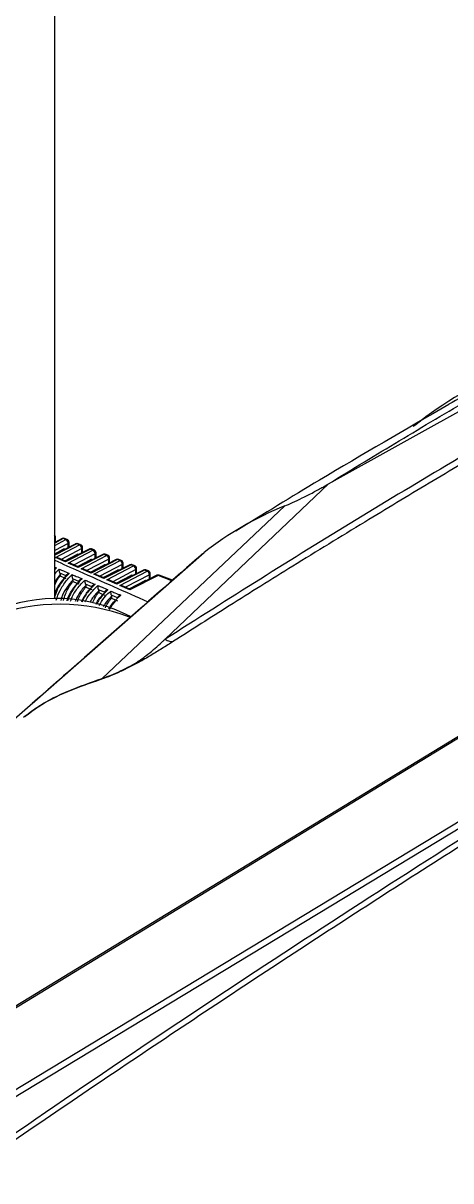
# Model space of a CAD drawing. Extents: x 11 to 120, y 2 to 94.
# Drawn here: x 18.861 to 20.319, y 16.01 to 19.96 of the extents above; entities that cross this region are included whole.
import ezdxf

# ---------------------------------------------------------------- set-up
doc = ezdxf.new("R2010")
doc.units = 0
doc.header["$MEASUREMENT"] = 0
doc.layers.add('OBJECT', color=7, linetype='CONTINUOUS')

msp = doc.modelspace()

# ---------------------------------------------------------------- linework, layer by layer
at = {"layer": 'OBJECT'}
for p, q in [((18.9684, 17.9969), (18.9684, 23.5424)), ((19.9022, 18.3881), (20.5382, 18.7415)), ((20.1966, 18.5871), (20.1913, 18.5833)), ((19.345, 17.8578), (19.9022, 18.3881)), ((19.1298, 17.7237), (19.7527, 18.3126)), ((18.9938, 18.2013), (18.9684, 18.1883)), ((18.9979, 18.2011), (18.9684, 18.1861)), ((18.9684, 18.1775), (19.0068, 18.1977)), ((19.0144, 18.1848), (18.9684, 18.1607)), ((19.04, 18.1834), (18.9684, 18.1469)), ((19.0441, 18.1832), (18.9684, 18.1448)), ((18.971, 18.1368), (19.0529, 18.1798)), ((18.9711, 18.1897), (18.9711, 18.2068)), ((19.0068, 18.1977), (18.9979, 18.2011)), ((19.0109, 18.1982), (19.002, 18.2017)), ((19.0144, 18.1703), (19.0144, 18.1848)), ((19.0173, 18.1718), (19.0173, 18.1889)), ((19.0529, 18.1798), (19.0441, 18.1832)), ((19.057, 18.1803), (19.0482, 18.1838)), ((19.0634, 18.1539), (19.0634, 18.171)), ((18.8921, 17.6385), (19.4777, 18.1538)), ((18.9684, 18.1494), (18.9976, 18.1647)), ((19.005, 18.122), (18.971, 18.1368)), ((19.0051, 18.1243), (18.9797, 18.1353)), ((19.0605, 18.167), (18.9909, 18.1304)), ((19.0008, 18.1634), (18.9976, 18.1647)), ((19.0032, 18.1646), (19.0017, 18.1652)), ((19.0027, 18.1253), (19.0437, 18.1468)), ((19.0902, 18.1653), (19.005, 18.122)), ((19.0862, 18.1654), (19.0051, 18.1243)), ((19.0148, 18.1177), (19.099, 18.1619)), ((19.1067, 18.1491), (19.0348, 18.1113)), ((19.047, 18.1455), (19.0437, 18.1468)), ((19.0494, 18.1467), (19.0478, 18.1473)), ((19.1364, 18.1474), (19.0488, 18.1029)), ((19.1324, 18.1475), (19.049, 18.1052)), ((19.0586, 18.0986), (19.1452, 18.144)), ((19.0605, 18.1524), (19.0605, 18.167)), ((19.099, 18.1619), (19.0902, 18.1653)), ((19.1031, 18.1624), (19.0943, 18.1659)), ((19.1067, 18.1345), (19.1067, 18.1491)), ((19.1095, 18.1359), (19.1095, 18.1531)), ((19.1452, 18.144), (19.1364, 18.1474)), ((19.1493, 18.1446), (19.1405, 18.148)), ((19.1557, 18.118), (19.1557, 18.1352)), ((19.4698, 18.147), (19.4777, 18.1538)), ((18.9684, 18.1035), (18.9742, 18.101)), ((19.0488, 18.1029), (19.0148, 18.1177)), ((19.049, 18.1052), (19.0235, 18.1162)), ((19.0466, 18.1062), (19.0898, 18.1289)), ((19.0926, 18.0838), (19.0586, 18.0986)), ((19.0928, 18.0861), (19.0674, 18.0971)), ((19.1528, 18.1312), (19.0786, 18.0923)), ((19.0932, 18.1276), (19.0898, 18.1289)), ((19.0904, 18.0871), (19.136, 18.111)), ((19.1826, 18.1295), (19.0926, 18.0838)), ((19.1785, 18.1296), (19.0928, 18.0861)), ((19.0955, 18.1288), (19.0939, 18.1294)), ((19.1025, 18.0795), (19.1913, 18.1261)), ((19.1989, 18.1133), (19.1224, 18.0732)), ((19.1342, 18.068), (19.1821, 18.0931)), ((19.1393, 18.1097), (19.136, 18.111)), ((19.2288, 18.1116), (19.1365, 18.0647)), ((19.2247, 18.1117), (19.1366, 18.067)), ((19.1417, 18.1109), (19.1401, 18.1116)), ((19.1463, 18.0604), (19.2374, 18.1083)), ((19.1528, 18.1166), (19.1528, 18.1312)), ((19.2451, 18.0954), (19.1663, 18.0541)), ((19.2749, 18.0937), (19.1803, 18.0456)), ((19.2709, 18.0938), (19.1805, 18.0479)), ((19.1855, 18.0918), (19.1821, 18.0931)), ((19.1913, 18.1261), (19.1826, 18.1295)), ((19.1879, 18.093), (19.1862, 18.0937)), ((19.1954, 18.1267), (19.1867, 18.13)), ((19.1989, 18.0986), (19.1989, 18.1133)), ((19.2018, 18.1001), (19.2018, 18.1173)), ((19.2374, 18.1083), (19.2288, 18.1116)), ((19.2415, 18.1088), (19.2329, 18.1121)), ((19.2451, 18.0807), (19.2451, 18.0954)), ((19.2479, 18.0822), (19.2479, 18.0994)), ((19.2836, 18.0904), (19.2749, 18.0937)), ((19.2877, 18.0909), (19.279, 18.0942)), ((18.9869, 18.0787), (18.9684, 18.0549)), ((19.0071, 18.0741), (18.9862, 18.083)), ((18.9869, 18.0787), (18.9869, 18.0741)), ((18.9869, 18.0741), (19.0069, 18.0654)), ((19.0509, 18.0554), (19.0301, 18.0642)), ((19.0308, 18.0602), (19.0308, 18.0551)), ((19.0308, 18.0551), (19.0508, 18.0464)), ((19.1365, 18.0647), (19.1025, 18.0795)), ((19.1366, 18.067), (19.1112, 18.078)), ((19.1803, 18.0456), (19.1463, 18.0604)), ((19.1805, 18.0479), (19.1551, 18.059)), ((19.1781, 18.0489), (19.2282, 18.0752)), ((19.1902, 18.0414), (19.2836, 18.0904)), ((19.2912, 18.0775), (19.2101, 18.035)), ((19.2219, 18.0298), (19.2744, 18.0574)), ((19.3211, 18.0758), (19.2242, 18.0265)), ((19.3171, 18.0759), (19.2243, 18.0288)), ((19.2317, 18.0739), (19.2282, 18.0752)), ((19.2341, 18.0751), (19.2323, 18.0758)), ((19.2779, 18.056), (19.2744, 18.0574)), ((19.2802, 18.0572), (19.2785, 18.0579)), ((19.2912, 18.0628), (19.2912, 18.0775)), ((19.2941, 18.0642), (19.2941, 18.0816)), ((19.368, 18.0576), (19.3211, 18.0758)), ((19.3697, 18.0591), (19.3252, 18.0763)), ((19.0947, 18.0367), (19.074, 18.0455)), ((19.0746, 18.0416), (19.0746, 18.036)), ((19.0746, 18.036), (19.0946, 18.0273)), ((19.1385, 18.0179), (19.1179, 18.0268)), ((19.1185, 18.023), (19.1185, 18.0169)), ((19.1185, 18.0169), (19.1384, 18.0082)), ((19.2242, 18.0265), (19.1902, 18.0414)), ((19.2243, 18.0288), (19.1989, 18.0399)), ((19.1823, 17.9992), (19.1618, 18.008)), ((19.1623, 18.0044), (19.1623, 17.9978)), ((19.1623, 17.9978), (19.1823, 17.9891)), ((18.8941, 17.6402), (18.7848, 17.5442)), ((17.4972, 15.7852), (20.4917, 17.6108)), ((20.735, 17.4703), (17.7294, 15.6511)), ((20.7453, 17.4528), (17.7397, 15.6336))]:
    msp.add_line(p, q, dxfattribs=at)
at = {"layer": 'OBJECT', "flags": 128}
msp.add_lwpolyline([(20.4847, 17.6112), (18.9991, 16.7056), (17.4902, 15.7856)], dxfattribs=at)
at = {"layer": 'OBJECT'}
for centre, radius, start, end in [((20.9389, 17.6749), 1.176, 110.6988, 129.1352), ((20.9009, 17.6386), 1.1785, 109.5397, 119.9741), ((20.1937, 17.2314), 1.1677, 112.1905, 127.8203), ((18.9611, 18.2068), 0.01, 0, 43.7136), ((18.9662, 18.2072), 0.00496, 294.6935, 354.6537), ((18.9984, 18.1923), 0.01, 68.8055, 116.9342), ((18.9957, 18.197), 0.00462, 62.4929, 114.345), ((19.0005, 18.1972), 0.00472, 71.1997, 123.2248), ((19.0094, 18.1938), 0.00472, 71.1993, 123.2292), ((19.0001, 18.1851), 0.0143, 359.076, 62.279), ((19.0073, 18.1889), 0.01, 0, 68.8055), ((19.0123, 18.1894), 0.00496, 294.694, 354.6588), ((19.0445, 18.1744), 0.01, 68.8055, 116.9342), ((19.0419, 18.1791), 0.00462, 62.4852, 114.3509), ((19.0466, 18.1793), 0.00472, 71.1993, 123.2292), ((19.0555, 18.1759), 0.00472, 71.1993, 123.2292), ((19.0463, 18.1672), 0.0143, 359.0771, 62.2779), ((19.0534, 18.171), 0.01, 0, 68.8055), ((19.0585, 18.1715), 0.00496, 294.694, 354.6588), ((19.0907, 18.1565), 0.01, 68.8055, 116.9342), ((19.0881, 18.1612), 0.00462, 62.4911, 114.3469), ((19.0928, 18.1614), 0.00472, 71.1997, 123.2248), ((19.1016, 18.158), 0.00472, 71.1993, 123.2292), ((19.0924, 18.1493), 0.0143, 359.0777, 62.2773), ((19.0995, 18.1531), 0.01, 0, 68.8055), ((19.1046, 18.1536), 0.00496, 294.7019, 354.6509), ((19.1369, 18.1386), 0.01, 68.8055, 116.9342), ((19.1343, 18.1433), 0.00462, 62.4804, 114.3643), ((19.139, 18.1435), 0.00472, 71.1946, 123.2326), ((19.1478, 18.1401), 0.00472, 71.1997, 123.2248), ((19.1385, 18.1314), 0.0143, 359.0757, 62.2793), ((19.1457, 18.1352), 0.01, 0, 68.8055), ((19.1507, 18.1357), 0.00496, 294.6892, 354.6636), ((18.9662, 18.1011), 0.00496, 294.6935, 354.6537), ((19.1831, 18.1207), 0.01, 68.8055, 116.9342), ((19.1805, 18.1254), 0.00462, 62.4812, 114.3635), ((19.1852, 18.1256), 0.00472, 71.1997, 123.2248), ((19.1939, 18.1222), 0.00472, 71.1993, 123.2292), ((19.1847, 18.1135), 0.0143, 359.076, 62.279), ((19.1918, 18.1173), 0.01, 0, 68.8055), ((19.1969, 18.1178), 0.00496, 294.694, 354.6588), ((19.2293, 18.1028), 0.01, 68.8055, 116.9342), ((19.2266, 18.1075), 0.00462, 62.4804, 114.3643), ((19.2313, 18.1077), 0.00472, 71.1993, 123.2292), ((19.24, 18.1043), 0.00472, 71.1993, 123.2292), ((19.2308, 18.0956), 0.0143, 359.0771, 62.2779), ((19.2379, 18.0994), 0.01, 0, 68.8055), ((19.243, 18.0999), 0.00496, 294.6974, 354.6554), ((19.2754, 18.0849), 0.01, 68.8055, 116.9342), ((19.2728, 18.0896), 0.00462, 62.4916, 114.3513), ((19.2775, 18.0898), 0.00472, 71.2095, 123.215), ((19.2862, 18.0864), 0.00472, 71.2023, 123.2222), ((19.2769, 18.0777), 0.0143, 359.0757, 62.2793), ((19.2841, 18.0816), 0.01, 0, 68.8055), ((19.2891, 18.082), 0.00496, 294.6935, 354.6537), ((19.3216, 18.067), 0.01, 68.8055, 116.9342), ((19.319, 18.0717), 0.00462, 62.4805, 114.3575), ((19.3237, 18.0719), 0.00472, 71.2116, 123.2235), ((18.9859, 17.3088), 0.6683, 69.1753, 110.3114), ((18.9736, 17.4464), 0.5505, 62.5895, 112.7656)]:
    msp.add_arc(centre, radius, start, end, dxfattribs=at)
for centre, major_axis, ratio, start_param, end_param in [((18.9715, 18.128), (0.014, 0.0005), 0.628267, 0.919072, 1.582997), ((18.9972, 18.1562), (0.00492, 0.00878), 0.569277, 0.080603, 0.718914), ((19.0433, 18.1384), (0.00492, 0.00878), 0.569277, 0.080603, 0.718914), ((19.0055, 18.1132), (-0.0003, 0.011), 0.034338, 0.016182, 0.647743), ((19.0153, 18.1089), (0.014, 0.0005), 0.628267, 0.919072, 1.582997), ((19.0493, 18.0941), (-0.0003, 0.011), 0.034338, 0.016182, 0.647743), ((19.0591, 18.0898), (0.014, 0.0005), 0.628267, 0.919072, 1.582997), ((19.0894, 18.1205), (0.00492, 0.00878), 0.569277, 0.080603, 0.718914), ((19.1356, 18.1026), (0.00492, 0.00878), 0.569277, 0.080603, 0.718914), ((19.1817, 18.0847), (0.00492, 0.00878), 0.569277, 0.080603, 0.718914), ((19.0931, 18.075), (-0.0003, 0.011), 0.034338, 0.016182, 0.647743), ((19.103, 18.0707), (0.014, 0.0005), 0.628267, 0.919072, 1.582997), ((19.137, 18.0559), (-0.0003, 0.011), 0.034338, 0.016182, 0.647743), ((19.1468, 18.0516), (0.014, 0.0005), 0.628267, 0.919072, 1.582997), ((19.2278, 18.0668), (0.00492, 0.00878), 0.569277, 0.080603, 0.718914), ((19.274, 18.0489), (0.00492, 0.00878), 0.569277, 0.080603, 0.718914), ((19.1808, 18.0368), (-0.0003, 0.011), 0.034338, 0.016182, 0.647743), ((19.1907, 18.0325), (0.014, 0.0005), 0.628267, 0.919072, 1.582997), ((19.2247, 18.0177), (-0.0003, 0.011), 0.034338, 0.016182, 0.647743)]:
    msp.add_ellipse(centre, major_axis=major_axis, ratio=ratio, start_param=start_param, end_param=end_param, dxfattribs=at)
for points, knots in [([(19.9022, 18.3881), (19.943, 18.4132), (20.023, 18.4623), (20.1443, 18.5356), (20.2663, 18.6085), (20.3872, 18.6799), (20.468, 18.7267), (20.5067, 18.7492)], [0, 0, 0, 0, 0.206023, 0.404822, 0.608638, 0.812834, 1, 1, 1, 1]), ([(20.6568, 18.6574), (20.4358, 18.5281), (19.9938, 18.2694), (19.5612, 17.995), (19.345, 17.8578)], [0, 0, 0, 0, 0.499998, 1, 1, 1, 1]), ([(20.6862, 18.6492), (20.6124, 18.6064), (20.4648, 18.5208), (20.2446, 18.3901), (20.0164, 18.2525), (19.7892, 18.113), (19.5719, 17.9772), (19.4367, 17.891), (19.3735, 17.8507)], [0, 0, 0, 0, 0.166677, 0.333344, 0.500001, 0.687097, 0.853763, 1, 1, 1, 1]), ([(20.3126, 18.6585), (20.165, 18.5733), (19.921, 18.4327), (19.6812, 18.2852), (19.5865, 18.227)], [0, 0, 0, 0, 0.6051766, 1, 1, 1, 1]), ([(19.7527, 18.3126), (19.7611, 18.3162), (19.778, 18.3234), (19.8129, 18.3399), (19.8497, 18.3585), (19.8806, 18.3753), (19.8962, 18.3846), (19.9022, 18.3881)], [0, 0, 0, 0, 0.217936, 0.435232, 0.661573, 0.868603, 1, 1, 1, 1]), ([(18.0291, 15.6103), (18.3747, 15.8534), (19.066, 16.3397), (20.1076, 17.0253), (21.1219, 17.6633), (21.7894, 18.0534), (22.1084, 18.2398)], [0, 0, 0, 0, 0.255394, 0.510845, 0.766264, 1, 1, 1, 1]), ([(22.1084, 18.217), (21.9403, 18.1194), (21.5726, 17.9061), (21.0073, 17.5637), (20.4072, 17.1896), (19.8029, 16.8005), (19.2003, 16.4002), (18.6122, 15.9984), (18.2285, 15.7268), (18.0402, 15.5935)], [0, 0, 0, 0, 0.123528, 0.270146, 0.415672, 0.565188, 0.715491, 0.860428, 1, 1, 1, 1]), ([(19.473, 18.1502), (19.3743, 18.0631), (19.1772, 17.8892), (18.987, 17.722), (18.8921, 17.6385)], [0, 0, 0, 0, 0.500635, 1, 1, 1, 1]), ([(18.9684, 18.1275), (18.9962, 18.115), (19.1015, 18.0673), (19.208, 18.0203), (19.2864, 17.9857)], [0, 0, 0, 0, 0.264111, 1, 1, 1, 1]), ([(18.9742, 18.101), (18.9726, 18.0994), (18.9705, 18.0976), (18.9687, 18.0954), (18.9684, 18.0951)], [0, 0, 0, 0, 0.840527, 1, 1, 1, 1]), ([(18.9742, 18.101), (18.9742, 18.101), (18.9735, 18.1008), (18.9713, 18.1002), (18.9695, 18.0991), (18.9684, 18.0984)], [0, 0, 0, 0, 0.019395, 0.344292, 1, 1, 1, 1]), ([(18.9684, 18.0801), (18.9719, 18.0842), (18.9769, 18.0901), (18.9824, 18.0952), (18.9841, 18.0968)], [0, 0, 0, 0, 0.687294, 1, 1, 1, 1]), ([(18.9841, 18.0968), (18.9888, 18.0948), (19.0002, 18.0901), (19.0115, 18.0852), (19.0182, 18.0824)], [0, 0, 0, 0, 0.412428, 1, 1, 1, 1]), ([(18.9862, 18.083), (18.9859, 18.084), (18.9852, 18.0865), (18.9845, 18.0907), (18.9841, 18.0942), (18.9841, 18.0962), (18.9841, 18.0968), (18.9841, 18.0968)], [0, 0, 0, 0, 0.216118, 0.482656, 0.828148, 0.991661, 1, 1, 1, 1]), ([(19.0182, 18.0824), (19.0165, 18.0808), (19.0103, 18.075), (18.9959, 18.0587), (18.9789, 18.0338), (18.9714, 18.0129), (18.9684, 18.0043)], [0, 0, 0, 0, 0.079845, 0.28963, 0.708658, 1, 1, 1, 1]), ([(18.9684, 18.0427), (18.9725, 18.0511), (18.978, 18.0621), (18.9852, 18.0718), (18.9869, 18.0741)], [0, 0, 0, 0, 0.763573, 1, 1, 1, 1]), ([(18.9684, 18.0104), (18.9686, 18.0112), (18.9719, 18.0233), (18.985, 18.0463), (18.9998, 18.0639), (19.0069, 18.0725)], [0, 0, 0, 0, 0.037223, 0.535501, 1, 1, 1, 1]), ([(18.9737, 17.9913), (18.9776, 18.0024), (18.9857, 18.0259), (19.0046, 18.0538), (19.0196, 18.0705), (19.0263, 18.0767), (19.0281, 18.0783)], [0, 0, 0, 0, 0.339057, 0.721422, 0.927561, 1, 1, 1, 1]), ([(18.9862, 18.083), (18.9863, 18.0829), (18.9866, 18.0817), (18.9869, 18.0802), (18.9869, 18.079), (18.9869, 18.0787)], [0, 0, 0, 0, 0.063557, 0.811484, 1, 1, 1, 1]), ([(19.0308, 18.0602), (19.023, 18.0512), (19.0075, 18.0331), (18.9934, 18.0074), (18.9897, 17.9933), (18.9889, 17.9903)], [0, 0, 0, 0, 0.440992, 0.881903, 1, 1, 1, 1]), ([(18.9985, 17.9897), (19.0004, 17.9972), (19.0056, 18.0169), (19.019, 18.0393), (19.0289, 18.0525), (19.0308, 18.0551)], [0, 0, 0, 0, 0.328207, 0.870209, 1, 1, 1, 1]), ([(19.0182, 18.0824), (19.0182, 18.0824), (19.0173, 18.0822), (19.0146, 18.0814), (19.011, 18.0795), (19.008, 18.0768), (19.0073, 18.0749), (19.0071, 18.0741)], [0, 0, 0, 0, 0.008027, 0.167041, 0.522006, 0.788055, 1, 1, 1, 1]), ([(19.0105, 17.9889), (19.011, 17.9904), (19.0144, 18.0032), (19.028, 18.0272), (19.0433, 18.0451), (19.0508, 18.0539)], [0, 0, 0, 0, 0.063665, 0.538566, 1, 1, 1, 1]), ([(19.0622, 18.0638), (19.0604, 18.0622), (19.0541, 18.0564), (19.0397, 18.0404), (19.023, 18.0165), (19.0155, 17.9965), (19.0127, 17.9888)], [0, 0, 0, 0, 0.083565, 0.299544, 0.730888, 1, 1, 1, 1]), ([(19.0229, 17.9881), (19.0249, 17.9937), (19.0315, 18.0116), (19.0478, 18.0347), (19.0631, 18.0517), (19.0702, 18.058), (19.072, 18.0596)], [0, 0, 0, 0, 0.202334, 0.653855, 0.91305, 1, 1, 1, 1]), ([(19.0281, 18.0783), (19.0328, 18.0763), (19.0441, 18.0715), (19.0555, 18.0667), (19.0622, 18.0638)], [0, 0, 0, 0, 0.412465, 1, 1, 1, 1]), ([(19.0301, 18.0642), (19.0298, 18.0653), (19.0292, 18.0677), (19.0284, 18.0719), (19.0281, 18.0755), (19.0281, 18.0776), (19.0281, 18.0782), (19.0281, 18.0783)], [0, 0, 0, 0, 0.211696, 0.471314, 0.809145, 0.991767, 1, 1, 1, 1]), ([(19.0301, 18.0642), (19.0302, 18.0642), (19.0305, 18.063), (19.0308, 18.0616), (19.0308, 18.0604), (19.0308, 18.0602)], [0, 0, 0, 0, 0.043981, 0.819897, 1, 1, 1, 1]), ([(19.0622, 18.0638), (19.0621, 18.0638), (19.0611, 18.0636), (19.0583, 18.0627), (19.0547, 18.0608), (19.0518, 18.0581), (19.0512, 18.0562), (19.0509, 18.0554)], [0, 0, 0, 0, 0.0079497, 0.1892667, 0.5350694, 0.7932451, 1, 1, 1, 1]), ([(19.072, 18.0596), (19.0767, 18.0577), (19.0881, 18.0528), (19.0994, 18.048), (19.1061, 18.0452)], [0, 0, 0, 0, 0.412496, 1, 1, 1, 1]), ([(19.074, 18.0455), (19.0737, 18.0466), (19.0731, 18.0489), (19.0724, 18.0531), (19.072, 18.0568), (19.072, 18.0589), (19.072, 18.0596), (19.072, 18.0596)], [0, 0, 0, 0, 0.20748, 0.460446, 0.790801, 0.991849, 1, 1, 1, 1]), ([(19.0746, 18.0416), (19.0665, 18.0327), (19.0518, 18.0166), (19.0422, 17.9963), (19.0379, 17.9871)], [0, 0, 0, 0, 0.5502077, 1, 1, 1, 1]), ([(19.0464, 17.9866), (19.047, 17.9885), (19.0511, 18.0027), (19.0624, 18.0198), (19.0725, 18.0332), (19.0746, 18.036)], [0, 0, 0, 0, 0.1100471, 0.8138936, 1, 1, 1, 1]), ([(19.0606, 17.9856), (19.0641, 17.9929), (19.0729, 18.0116), (19.0864, 18.0263), (19.0946, 18.0353)], [0, 0, 0, 0, 0.390271, 1, 1, 1, 1]), ([(19.1061, 18.0452), (19.1043, 18.0436), (19.098, 18.0379), (19.0835, 18.0219), (19.0692, 18.003), (19.0633, 17.9882), (19.0622, 17.9855)], [0, 0, 0, 0, 0.1029107, 0.3646507, 0.887325, 1, 1, 1, 1]), ([(19.0721, 17.9849), (19.0722, 17.985), (19.0772, 17.9974), (19.0911, 18.0155), (19.1067, 18.0329), (19.1141, 18.0394), (19.116, 18.041)], [0, 0, 0, 0, 0.0053189, 0.5567602, 0.8921003, 1, 1, 1, 1]), ([(19.074, 18.0455), (19.074, 18.0455), (19.0744, 18.0444), (19.0746, 18.043), (19.0746, 18.0418), (19.0746, 18.0416)], [0, 0, 0, 0, 0.022524, 0.828115, 1, 1, 1, 1]), ([(19.1185, 18.023), (19.1101, 18.0144), (19.0988, 18.0027), (19.0912, 17.9877), (19.0892, 17.9837)], [0, 0, 0, 0, 0.734727, 1, 1, 1, 1]), ([(19.1061, 18.0452), (19.1061, 18.0452), (19.1049, 18.0449), (19.1021, 18.044), (19.0984, 18.0421), (19.0955, 18.0394), (19.095, 18.0375), (19.0947, 18.0367)], [0, 0, 0, 0, 0.0078825, 0.2106168, 0.547452, 0.7981673, 1, 1, 1, 1]), ([(19.0969, 17.9826), (19.1014, 17.9912), (19.1077, 18.0034), (19.1161, 18.0139), (19.1185, 18.0169)], [0, 0, 0, 0, 0.712728, 1, 1, 1, 1]), ([(19.1094, 17.9776), (19.1111, 17.9809), (19.1185, 17.9959), (19.1297, 18.0076), (19.1384, 18.0167)], [0, 0, 0, 0, 0.221479, 1, 1, 1, 1]), ([(19.15, 18.0265), (19.1482, 18.0249), (19.1419, 18.0193), (19.1274, 18.0043), (19.1172, 17.9879), (19.1105, 17.9772)], [0, 0, 0, 0, 0.1221399, 0.4279503, 1, 1, 1, 1]), ([(19.116, 18.041), (19.1207, 18.039), (19.132, 18.0342), (19.1434, 18.0294), (19.15, 18.0265)], [0, 0, 0, 0, 0.412531, 1, 1, 1, 1]), ([(19.1179, 18.0268), (19.1176, 18.0278), (19.117, 18.0301), (19.1163, 18.0343), (19.116, 18.038), (19.116, 18.0402), (19.116, 18.041), (19.116, 18.041)], [0, 0, 0, 0, 0.203485, 0.450054, 0.7731, 0.99194, 1, 1, 1, 1]), ([(19.1179, 18.0268), (19.1182, 18.0257), (19.1185, 18.0244), (19.1185, 18.0232), (19.1185, 18.023)], [0, 0, 0, 0, 0.8359793, 1, 1, 1, 1]), ([(19.1201, 17.9734), (19.1256, 17.9824), (19.1356, 17.9989), (19.1502, 18.014), (19.1581, 18.0207), (19.1599, 18.0223)], [0, 0, 0, 0, 0.479709, 0.8769152, 1, 1, 1, 1]), ([(19.15, 18.0265), (19.15, 18.0265), (19.1488, 18.0262), (19.1458, 18.0253), (19.1421, 18.0233), (19.1393, 18.0206), (19.1388, 18.0188), (19.1385, 18.0179)], [0, 0, 0, 0, 0.007814, 0.231079, 0.559206, 0.802814, 1, 1, 1, 1]), ([(19.1599, 18.0223), (19.1646, 18.0203), (19.176, 18.0155), (19.1873, 18.0107), (19.194, 18.0078)], [0, 0, 0, 0, 0.412559, 1, 1, 1, 1]), ([(19.1618, 18.008), (19.1615, 18.009), (19.161, 18.0111), (19.1604, 18.0149), (19.1599, 18.0188), (19.1599, 18.0212), (19.1599, 18.0223), (19.1599, 18.0223)], [0, 0, 0, 0, 0.199293, 0.397083, 0.700898, 0.992019, 1, 1, 1, 1]), ([(19.1623, 18.0044), (19.1539, 17.996), (19.1431, 17.9851), (19.1357, 17.971), (19.1341, 17.9679)], [0, 0, 0, 0, 0.77728, 1, 1, 1, 1]), ([(19.1413, 17.965), (19.144, 17.9705), (19.1497, 17.9823), (19.1579, 17.9924), (19.1623, 17.9978)], [0, 0, 0, 0, 0.462414, 1, 1, 1, 1]), ([(19.1534, 17.9602), (19.1547, 17.9628), (19.1621, 17.9775), (19.1732, 17.9888), (19.1823, 17.9981)], [0, 0, 0, 0, 0.177794, 1, 1, 1, 1]), ([(19.194, 18.0078), (19.1921, 18.0062), (19.1857, 18.0007), (19.1714, 17.9861), (19.1612, 17.9701), (19.1546, 17.9598)], [0, 0, 0, 0, 0.125779, 0.435907, 1, 1, 1, 1]), ([(19.1618, 18.008), (19.162, 18.0069), (19.1623, 18.0057), (19.1623, 18.0046), (19.1623, 18.0044)], [0, 0, 0, 0, 0.843623, 1, 1, 1, 1]), ([(19.194, 18.0078), (19.194, 18.0078), (19.1926, 18.0075), (19.1895, 18.0066), (19.1858, 18.0045), (19.1831, 18.0018), (19.1826, 18), (19.1823, 17.9992)], [0, 0, 0, 0, 0.007749, 0.250693, 0.570356, 0.807216, 1, 1, 1, 1]), ([(19.1298, 17.7237), (19.1376, 17.7264), (19.1531, 17.7319), (19.1845, 17.7454), (19.218, 17.7618), (19.2516, 17.7808), (19.2807, 17.8012), (19.3052, 17.8219), (19.3239, 17.8386), (19.3367, 17.8503), (19.3424, 17.8554), (19.3449, 17.8577)], [0, 0, 0, 0, 0.123067, 0.246585, 0.369053, 0.491538, 0.630311, 0.772463, 0.899411, 0.955665, 1, 1, 1, 1]), ([(19.3449, 17.8577), (19.35, 17.855), (19.3603, 17.8494), (19.3691, 17.8503), (19.3735, 17.8507)], [0, 0, 0, 0, 0.500003, 1, 1, 1, 1]), ([(19.3735, 17.8507), (19.3606, 17.8425), (19.3359, 17.8268), (19.2968, 17.8028), (19.258, 17.7803), (19.2188, 17.7598), (19.1831, 17.743), (19.1501, 17.729), (19.1334, 17.7231), (19.1251, 17.7202)], [0, 0, 0, 0, 0.175155, 0.335953, 0.499736, 0.628069, 0.749937, 0.875049, 1, 1, 1, 1]), ([(19.1251, 17.7202), (19.0492, 17.6941), (18.9551, 17.6617), (18.8769, 17.6021), (18.8619, 17.5906)], [0, 0, 0, 0, 0.807706, 1, 1, 1, 1]), ([(18.8665, 17.5941), (18.8816, 17.6056), (18.9598, 17.6653), (19.0538, 17.6976), (19.1298, 17.7237)], [0, 0, 0, 0, 0.192033, 1, 1, 1, 1]), ([(19.1298, 17.7237), (19.129, 17.7231), (19.1275, 17.7218), (19.1259, 17.7207), (19.1251, 17.7202)], [0, 0, 0, 0, 0.500001, 1, 1, 1, 1])]:
    msp.add_open_spline(points, degree=3, knots=knots, dxfattribs=at)

doc.saveas('drawing.dxf')
